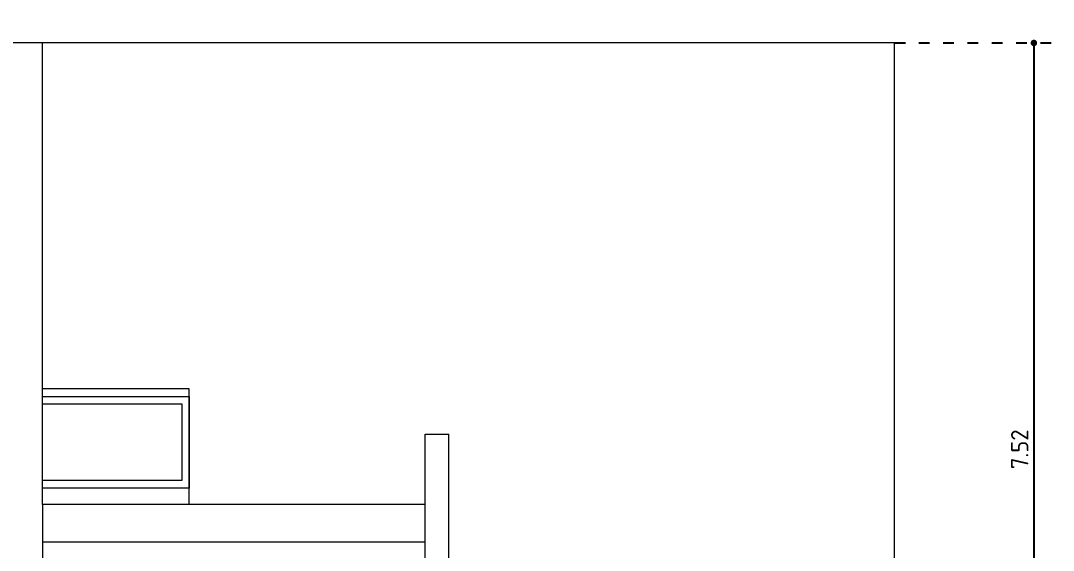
# Model space of a CAD drawing. Extents: x 233 to 569, y -241 to -74.
# Drawn here: x 374.71 to 384.28, y -128 to -123.1 of the extents above; entities that cross this region are included whole.
import ezdxf
from ezdxf import colors
from ezdxf.entities.mleader import LeaderData, LeaderLine
from ezdxf.math import Vec2, Vec3

# ---------------------------------------------------------------- set-up
doc = ezdxf.new("R2010")
doc.units = 0
doc.header["$MEASUREMENT"] = 0
doc.linetypes.add('DOT2', pattern=[0.125, 0, -0.125])
doc.layers.get('0').update_dxf_attribs({"linetype": 'CONTINUOUS', "lineweight": 50})
doc.layers.get('DEFPOINTS').update_dxf_attribs({"linetype": 'CONTINUOUS'})
doc.layers.add('DS_ST_quote 1_50', color=7, linetype='CONTINUOUS')
doc.styles.add('ARIAL', font='')
doc.styles.add('DIN', font='bahnschrift.ttf')
doc.styles.get('ARIAL').set_extended_font_data('DIN')
doc.dimstyles.new('PLANTA', dxfattribs={"dimscale": 0, "dimtxt": 0.16, "dimasz": 0.06, "dimexe": 0.18, "dimexo": 0, "dimgap": 0.05, "dimtad": 1, "dimzin": 0, "dimdsep": 46, "dimtxsty": 'ARIAL', "dimblk1": 'DOT', "dimblk2": 'DOT', "dimsah": 1, "dimcen": 0.09, "dimclrd": 1, "dimclre": 1, "dimclrt": 3, "dimadec": 0, "dimazin": 0, "dimtfac": 1, "dimtofl": 0, "dimtmove": 0, "dimatfit": 3, "dimldrblk": 'DOT', "dimfxl": 0.18, "dimtolj": 1, "dimtzin": 0, "dimarcsym": 0})

# ---------------------------------------------------------------- blocks, each defined once
blk = doc.blocks.new('_DOT')
at = {"color": 0, "linetype": 'ByBlock'}
blk.add_line((-0.5, 0), (-1, 0), dxfattribs=at)
at = {"color": 0, "linetype": 'ByBlock', "const_width": 0.5}
blk.add_lwpolyline([(-0.25, 0, 1), (0.25, 0, 1)], format="xyb", close=True, dxfattribs=at)
blk = doc.blocks.new('*D368')
at = {"layer": 'DEFPOINTS', "color": 0, "transparency": 16777216}
for p in [(382.8056, -123.3092), (382.8056, -130.8292), (384.0961, -130.8292)]:
    blk.add_point(p, dxfattribs=at)
at = {"layer": 'DS_ST_quote 1_50', "color": 1, "linetype": 'DOT2', "lineweight": -2, "transparency": 16777216}
for p, q in [((382.8056, -123.3092), (384.2761, -123.3092)), ((382.8056, -130.8292), (384.2761, -130.8292))]:
    blk.add_line(p, q, dxfattribs=at)
at = {"layer": 'DS_ST_quote 1_50', "color": 1, "lineweight": -2, "transparency": 16777216}
blk.add_line((384.0961, -123.3692), (384.0961, -130.7692), dxfattribs=at)
at = {"layer": 'DS_ST_quote 1_50', "color": 1, "lineweight": -2, "transparency": 16777216, "xscale": 0.06, "yscale": 0.06, "zscale": 0.06}
for p, rotation in [((384.0961, -123.3092), 90), ((384.0961, -130.8292), 270)]:
    blk.add_blockref('_DOT', p, dxfattribs=dict(at, rotation=rotation))
at = {"layer": 'DS_ST_quote 1_50', "color": 3, "transparency": 16777216, "insert": (383.9646, -127.0692), "char_height": 0.16, "attachment_point": 5, "rotation": 90, "style": 'ARIAL'}
blk.add_mtext('\\A1;7.52', dxfattribs=at)

msp = doc.modelspace()

# ---------------------------------------------------------------- linework, layer by layer
at = {"linetype": 'Continuous', "lineweight": 15}
for p, q in [((374.9165, -123.3092), (362.0217, -123.3092)), ((374.9165, -127.5792), (374.9165, -123.3092)), ((382.8056, -123.3092), (374.9165, -123.3092)), ((382.8056, -128.0792), (382.8056, -123.3092)), ((376.2746, -126.5101), (374.9165, -126.5101)), ((376.2746, -126.5792), (376.2746, -126.5101)), ((376.2746, -127.5792), (376.2746, -126.5792)), ((378.4581, -130.8292), (378.4581, -126.9292)), ((378.4581, -126.9292), (378.677, -126.9292)), ((378.677, -130.8292), (378.677, -126.9292)), ((374.9165, -127.5792), (374.9165, -128.7292)), ((378.4581, -127.5792), (374.9165, -127.5792)), ((378.4581, -127.9292), (374.9165, -127.9292))]:
    msp.add_line(p, q, dxfattribs=at)
for points in [[(374.9165, -126.5792), (376.2746, -126.5792), (376.2746, -127.4292), (374.9165, -127.4292)], [(374.9165, -126.6492), (376.2046, -126.6492), (376.2046, -127.3592), (374.9165, -127.3592)]]:
    msp.add_lwpolyline(points, dxfattribs=at)

# ---------------------------------------------------------------- dimensions: what is measured, and where the dimension line sits
at = {"layer": 'DS_ST_quote 1_50'}
dim = msp.add_aligned_dim(p1=(382.8056, -123.3092), p2=(382.8056, -130.8292), distance=1.2904, dimstyle='PLANTA', override={"dimscale": 1}, dxfattribs=at)
dim.commit()
dim.dimension.update_dxf_attribs({"geometry": '*D368', "text_midpoint": (383.9646, -127.0692)})

# ---------------------------------------------------------------- leaders
ml = msp.add_multileader_mtext('Standard')
ml.set_content('LOSA HORM. ARMADO\\PPEND: 2 %\\PESC. POR COND.\\PCUB. ASF.', color=3, style='DIN')
ml.set_leader_properties(color=1)
ml.set_arrow_properties(name='DOT')
ml.build(insert=Vec2(0, 0))
ml.multileader.update_dxf_attribs({"dogleg_length": 0.2, "arrow_head_size": 0.06})
ctx = ml.context
ctx.base_point, ctx.char_height, ctx.arrow_head_size, ctx.landing_gap_size, ctx.plane_origin = Vec3(372.0683, -120.1959), 0.2, 0.06, 0.2, Vec3(371.8683, -123.3092)
notes = []
notes.append((ctx, [(0, (1, 1, 0), (371.8683, -120.1959), (1, 0), 0.2, [(0, [(371.8683, -123.3092)], 0, [])])]))
ctx.mtext.insert, ctx.mtext.flow_direction = Vec3(372.2683, -120.0949), 5
for ctx, leaders in notes:
    for number, flags, end, landing, length, lines in leaders:
        leader = LeaderData()
        leader.index, (leader.has_last_leader_line, leader.has_dogleg_vector, leader.attachment_direction) = number, flags
        leader.last_leader_point, leader.dogleg_vector, leader.dogleg_length = Vec3(end), Vec3(landing), length
        for number, points, colour, breaks in lines:
            line = LeaderLine()
            line.index, line.vertices, line.color, line.breaks = number, Vec3.list(points), colors.encode_raw_color(colour), breaks
            leader.lines.append(line)
        ctx.leaders.append(leader)

doc.saveas('drawing.dxf')
